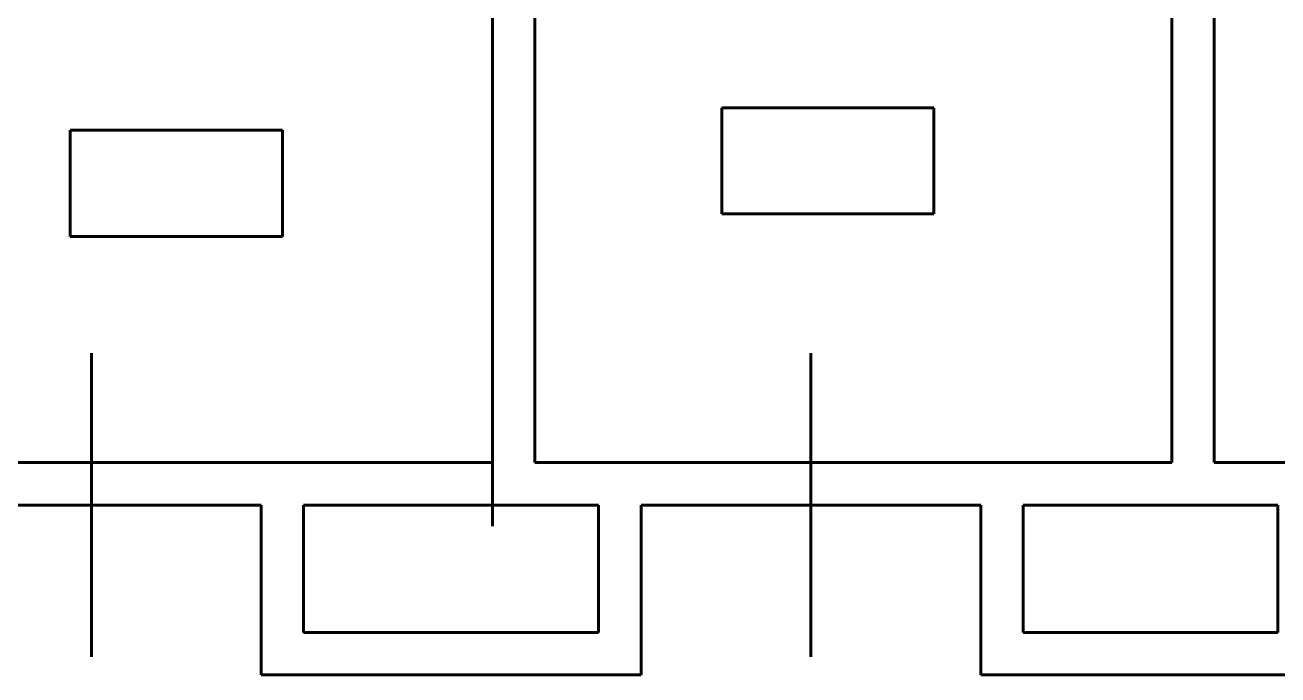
# Model space of a CAD drawing. Extents: x 0 to 297, y 0 to 292.
# Drawn here: x 176.59 to 191.35, y 100.36 to 108.01 of the extents above; entities that cross this region are included whole.
import ezdxf

# ---------------------------------------------------------------- set-up
doc = ezdxf.new("R2010")
doc.units = 0
doc.header["$MEASUREMENT"] = 0
doc.linetypes.add('K5LT_BASIC', pattern=[0])
doc.layers.add('Системный слой', color=7, linetype='Continuous')

# ---------------------------------------------------------------- blocks, each defined once
blk = doc.blocks.new('*U')
at = {"layer": 'Системный слой', "linetype": 'K5LT_BASIC', "lineweight": 60}
for p, q in [((187.299, 107.035), (184.799, 107.035)), ((184.799, 107.035), (184.799, 105.785)), ((187.299, 105.785), (187.299, 107.035)), ((179.626, 106.77), (177.126, 106.77)), ((177.126, 106.77), (177.126, 105.52)), ((179.626, 105.52), (179.626, 106.77)), ((184.799, 105.785), (187.299, 105.785)), ((177.126, 105.52), (179.626, 105.52))]:
    blk.add_line(p, q, dxfattribs=at)

msp = doc.modelspace()

# ---------------------------------------------------------------- linework, layer by layer
at = {"layer": 'Системный слой', "linetype": 'K5LT_BASIC', "lineweight": 60}
for p, q in [((182.1, 113.606), (182.1, 102.106)), ((182.6, 113.606), (182.6, 102.856)), ((190.1, 113.606), (190.1, 102.856)), ((190.6, 113.606), (190.6, 102.856)), ((182.1, 108.165), (182.1, 102.856)), ((177.375, 104.143), (177.375, 100.571)), ((185.85, 104.143), (185.85, 100.571)), ((182.1, 102.856), (174.6, 102.856)), ((190.1, 102.856), (182.6, 102.856)), ((191.85, 102.856), (190.6, 102.856)), ((179.375, 102.357), (175.375, 102.357)), ((179.375, 102.357), (179.375, 100.357)), ((179.875, 100.857), (179.875, 102.357)), ((183.35, 102.357), (179.875, 102.357)), ((183.35, 100.857), (183.35, 102.357)), ((187.85, 102.357), (183.85, 102.357)), ((183.85, 102.357), (183.85, 100.357)), ((187.85, 102.357), (187.85, 100.357)), ((188.35, 100.857), (188.35, 102.356)), ((191.35, 102.356), (188.35, 102.356)), ((191.35, 100.856), (191.35, 102.357)), ((191.35, 102.356), (191.35, 100.856)), ((179.875, 100.857), (183.35, 100.857)), ((188.35, 100.857), (191.35, 100.856)), ((191.35, 100.856), (189.85, 100.856)), ((183.85, 100.357), (179.375, 100.357)), ((187.85, 100.357), (191.85, 100.356))]:
    msp.add_line(p, q, dxfattribs=at)

# ---------------------------------------------------------------- block references
at = {"layer": 'Системный слой'}
msp.add_blockref('*U', (0, 0), dxfattribs=at)
msp.add_blockref('*U', (0, 0), dxfattribs=at)
msp.add_blockref('*U', (0, 0), dxfattribs=at)
msp.add_blockref('*U', (0, 0), dxfattribs=at)
msp.add_blockref('*U', (0, 0), dxfattribs=at)
msp.add_blockref('*U', (0, 0), dxfattribs=at)
msp.add_blockref('*U', (0, 0), dxfattribs=at)
msp.add_blockref('*U', (0, 0), dxfattribs=at)
msp.add_blockref('*U', (0, 0), dxfattribs=at)
msp.add_blockref('*U', (0, 0), dxfattribs=at)
msp.add_blockref('*U', (0, 0), dxfattribs=at)
msp.add_blockref('*U', (0, 0), dxfattribs=at)
msp.add_blockref('*U', (0, 0), dxfattribs=at)
msp.add_blockref('*U', (0, 0), dxfattribs=at)
msp.add_blockref('*U', (0, 0), dxfattribs=at)
msp.add_blockref('*U', (0, 0), dxfattribs=at)
msp.add_blockref('*U', (0, 0), dxfattribs=at)
msp.add_blockref('*U', (0, 0), dxfattribs=at)
msp.add_blockref('*U', (0, 0), dxfattribs=at)
msp.add_blockref('*U', (0, 0), dxfattribs=at)
msp.add_blockref('*U', (0, 0), dxfattribs=at)
msp.add_blockref('*U', (0, 0), dxfattribs=at)
msp.add_blockref('*U', (0, 0), dxfattribs=at)
msp.add_blockref('*U', (0, 0), dxfattribs=at)
msp.add_blockref('*U', (0, 0), dxfattribs=at)
msp.add_blockref('*U', (0, 0), dxfattribs=at)
msp.add_blockref('*U', (0, 0), dxfattribs=at)
msp.add_blockref('*U', (0, 0), dxfattribs=at)
msp.add_blockref('*U', (0, 0), dxfattribs=at)
msp.add_blockref('*U', (0, 0), dxfattribs=at)
msp.add_blockref('*U', (0, 0), dxfattribs=at)
msp.add_blockref('*U', (0, 0), dxfattribs=at)
msp.add_blockref('*U', (0, 0), dxfattribs=at)
msp.add_blockref('*U', (0, 0), dxfattribs=at)
msp.add_blockref('*U', (0, 0), dxfattribs=at)
msp.add_blockref('*U', (0, 0), dxfattribs=at)
msp.add_blockref('*U', (0, 0), dxfattribs=at)
msp.add_blockref('*U', (0, 0), dxfattribs=at)
msp.add_blockref('*U', (0, 0), dxfattribs=at)
msp.add_blockref('*U', (0, 0), dxfattribs=at)
msp.add_blockref('*U', (0, 0), dxfattribs=at)
msp.add_blockref('*U', (0, 0), dxfattribs=at)
msp.add_blockref('*U', (0, 0), dxfattribs=at)
msp.add_blockref('*U', (0, 0), dxfattribs=at)
msp.add_blockref('*U', (0, 0), dxfattribs=at)
msp.add_blockref('*U', (0, 0), dxfattribs=at)
msp.add_blockref('*U', (0, 0), dxfattribs=at)
msp.add_blockref('*U', (0, 0), dxfattribs=at)
msp.add_blockref('*U', (0, 0), dxfattribs=at)
msp.add_blockref('*U', (0, 0), dxfattribs=at)
msp.add_blockref('*U', (0, 0), dxfattribs=at)
msp.add_blockref('*U', (0, 0), dxfattribs=at)
msp.add_blockref('*U', (0, 0), dxfattribs=at)
msp.add_blockref('*U', (0, 0), dxfattribs=at)
msp.add_blockref('*U', (0, 0), dxfattribs=at)
msp.add_blockref('*U', (0, 0), dxfattribs=at)
msp.add_blockref('*U', (0, 0), dxfattribs=at)
msp.add_blockref('*U', (0, 0), dxfattribs=at)
msp.add_blockref('*U', (0, 0), dxfattribs=at)
msp.add_blockref('*U', (0, 0), dxfattribs=at)
msp.add_blockref('*U', (0, 0), dxfattribs=at)
msp.add_blockref('*U', (0, 0), dxfattribs=at)
msp.add_blockref('*U', (0, 0), dxfattribs=at)
msp.add_blockref('*U', (0, 0), dxfattribs=at)
msp.add_blockref('*U', (0, 0), dxfattribs=at)
msp.add_blockref('*U', (0, 0), dxfattribs=at)
msp.add_blockref('*U', (0, 0), dxfattribs=at)
msp.add_blockref('*U', (0, 0), dxfattribs=at)
msp.add_blockref('*U', (0, 0), dxfattribs=at)
msp.add_blockref('*U', (0, 0), dxfattribs=at)
msp.add_blockref('*U', (0, 0), dxfattribs=at)
msp.add_blockref('*U', (0, 0), dxfattribs=at)
msp.add_blockref('*U', (0, 0), dxfattribs=at)
msp.add_blockref('*U', (0, 0), dxfattribs=at)
msp.add_blockref('*U', (0, 0), dxfattribs=at)
msp.add_blockref('*U', (0, 0), dxfattribs=at)
msp.add_blockref('*U', (0, 0), dxfattribs=at)
msp.add_blockref('*U', (0, 0), dxfattribs=at)
msp.add_blockref('*U', (0, 0), dxfattribs=at)
msp.add_blockref('*U', (0, 0), dxfattribs=at)
msp.add_blockref('*U', (0, 0), dxfattribs=at)
msp.add_blockref('*U', (0, 0), dxfattribs=at)
msp.add_blockref('*U', (0, 0), dxfattribs=at)
msp.add_blockref('*U', (0, 0), dxfattribs=at)
msp.add_blockref('*U', (0, 0), dxfattribs=at)
msp.add_blockref('*U', (0, 0), dxfattribs=at)
msp.add_blockref('*U', (0, 0), dxfattribs=at)
msp.add_blockref('*U', (0, 0), dxfattribs=at)
msp.add_blockref('*U', (0, 0), dxfattribs=at)
msp.add_blockref('*U', (0, 0), dxfattribs=at)
msp.add_blockref('*U', (0, 0), dxfattribs=at)
msp.add_blockref('*U', (0, 0), dxfattribs=at)
msp.add_blockref('*U', (0, 0), dxfattribs=at)
msp.add_blockref('*U', (0, 0), dxfattribs=at)
msp.add_blockref('*U', (0, 0), dxfattribs=at)
msp.add_blockref('*U', (0, 0), dxfattribs=at)
msp.add_blockref('*U', (0, 0), dxfattribs=at)
msp.add_blockref('*U', (0, 0), dxfattribs=at)
msp.add_blockref('*U', (0, 0), dxfattribs=at)
msp.add_blockref('*U', (0, 0), dxfattribs=at)
msp.add_blockref('*U', (0, 0), dxfattribs=at)
msp.add_blockref('*U', (0, 0), dxfattribs=at)
msp.add_blockref('*U', (0, 0), dxfattribs=at)
msp.add_blockref('*U', (0, 0), dxfattribs=at)
msp.add_blockref('*U', (0, 0), dxfattribs=at)
msp.add_blockref('*U', (0, 0), dxfattribs=at)
msp.add_blockref('*U', (0, 0), dxfattribs=at)
msp.add_blockref('*U', (0, 0), dxfattribs=at)
msp.add_blockref('*U', (0, 0), dxfattribs=at)
msp.add_blockref('*U', (0, 0), dxfattribs=at)
msp.add_blockref('*U', (0, 0), dxfattribs=at)
msp.add_blockref('*U', (0, 0), dxfattribs=at)
msp.add_blockref('*U', (0, 0), dxfattribs=at)
msp.add_blockref('*U', (0, 0), dxfattribs=at)
msp.add_blockref('*U', (0, 0), dxfattribs=at)
msp.add_blockref('*U', (0, 0), dxfattribs=at)
msp.add_blockref('*U', (0, 0), dxfattribs=at)
msp.add_blockref('*U', (0, 0), dxfattribs=at)
msp.add_blockref('*U', (0, 0), dxfattribs=at)
msp.add_blockref('*U', (0, 0), dxfattribs=at)
msp.add_blockref('*U', (0, 0), dxfattribs=at)
msp.add_blockref('*U', (0, 0), dxfattribs=at)
msp.add_blockref('*U', (0, 0), dxfattribs=at)
msp.add_blockref('*U', (0, 0), dxfattribs=at)
msp.add_blockref('*U', (0, 0), dxfattribs=at)
msp.add_blockref('*U', (0, 0), dxfattribs=at)
msp.add_blockref('*U', (0, 0), dxfattribs=at)
msp.add_blockref('*U', (0, 0), dxfattribs=at)
msp.add_blockref('*U', (0, 0), dxfattribs=at)
msp.add_blockref('*U', (0, 0), dxfattribs=at)
msp.add_blockref('*U', (0, 0), dxfattribs=at)
msp.add_blockref('*U', (0, 0), dxfattribs=at)
msp.add_blockref('*U', (0, 0), dxfattribs=at)
msp.add_blockref('*U', (0, 0), dxfattribs=at)
msp.add_blockref('*U', (0, 0), dxfattribs=at)
msp.add_blockref('*U', (0, 0), dxfattribs=at)
msp.add_blockref('*U', (0, 0), dxfattribs=at)
msp.add_blockref('*U', (0, 0), dxfattribs=at)
msp.add_blockref('*U', (0, 0), dxfattribs=at)
msp.add_blockref('*U', (0, 0), dxfattribs=at)
msp.add_blockref('*U', (0, 0), dxfattribs=at)
msp.add_blockref('*U', (0, 0), dxfattribs=at)
msp.add_blockref('*U', (0, 0), dxfattribs=at)
msp.add_blockref('*U', (0, 0), dxfattribs=at)
msp.add_blockref('*U', (0, 0), dxfattribs=at)
msp.add_blockref('*U', (0, 0), dxfattribs=at)
msp.add_blockref('*U', (0, 0), dxfattribs=at)
msp.add_blockref('*U', (0, 0), dxfattribs=at)
msp.add_blockref('*U', (0, 0), dxfattribs=at)
msp.add_blockref('*U', (0, 0), dxfattribs=at)
msp.add_blockref('*U', (0, 0), dxfattribs=at)
msp.add_blockref('*U', (0, 0), dxfattribs=at)
msp.add_blockref('*U', (0, 0), dxfattribs=at)
msp.add_blockref('*U', (0, 0), dxfattribs=at)
msp.add_blockref('*U', (0, 0), dxfattribs=at)
msp.add_blockref('*U', (0, 0), dxfattribs=at)
msp.add_blockref('*U', (0, 0), dxfattribs=at)
msp.add_blockref('*U', (0, 0), dxfattribs=at)
msp.add_blockref('*U', (0, 0), dxfattribs=at)
msp.add_blockref('*U', (0, 0), dxfattribs=at)
msp.add_blockref('*U', (0, 0), dxfattribs=at)
msp.add_blockref('*U', (0, 0), dxfattribs=at)
msp.add_blockref('*U', (0, 0), dxfattribs=at)
msp.add_blockref('*U', (0, 0), dxfattribs=at)
msp.add_blockref('*U', (0, 0), dxfattribs=at)
msp.add_blockref('*U', (0, 0), dxfattribs=at)
msp.add_blockref('*U', (0, 0), dxfattribs=at)
msp.add_blockref('*U', (0, 0), dxfattribs=at)
msp.add_blockref('*U', (0, 0), dxfattribs=at)
msp.add_blockref('*U', (0, 0), dxfattribs=at)
msp.add_blockref('*U', (0, 0), dxfattribs=at)
msp.add_blockref('*U', (0, 0), dxfattribs=at)
msp.add_blockref('*U', (0, 0), dxfattribs=at)
msp.add_blockref('*U', (0, 0), dxfattribs=at)
msp.add_blockref('*U', (0, 0), dxfattribs=at)
msp.add_blockref('*U', (0, 0), dxfattribs=at)
msp.add_blockref('*U', (0, 0), dxfattribs=at)
msp.add_blockref('*U', (0, 0), dxfattribs=at)
msp.add_blockref('*U', (0, 0), dxfattribs=at)
msp.add_blockref('*U', (0, 0), dxfattribs=at)
msp.add_blockref('*U', (0, 0), dxfattribs=at)
msp.add_blockref('*U', (0, 0), dxfattribs=at)
msp.add_blockref('*U', (0, 0), dxfattribs=at)
msp.add_blockref('*U', (0, 0), dxfattribs=at)
msp.add_blockref('*U', (0, 0), dxfattribs=at)
msp.add_blockref('*U', (0, 0), dxfattribs=at)
msp.add_blockref('*U', (0, 0), dxfattribs=at)
msp.add_blockref('*U', (0, 0), dxfattribs=at)
msp.add_blockref('*U', (0, 0), dxfattribs=at)
msp.add_blockref('*U', (0, 0), dxfattribs=at)
msp.add_blockref('*U', (0, 0), dxfattribs=at)
msp.add_blockref('*U', (0, 0), dxfattribs=at)
msp.add_blockref('*U', (0, 0), dxfattribs=at)
msp.add_blockref('*U', (0, 0), dxfattribs=at)
msp.add_blockref('*U', (0, 0), dxfattribs=at)
msp.add_blockref('*U', (0, 0), dxfattribs=at)
msp.add_blockref('*U', (0, 0), dxfattribs=at)
msp.add_blockref('*U', (0, 0), dxfattribs=at)
msp.add_blockref('*U', (0, 0), dxfattribs=at)
msp.add_blockref('*U', (0, 0), dxfattribs=at)
msp.add_blockref('*U', (0, 0), dxfattribs=at)
msp.add_blockref('*U', (0, 0), dxfattribs=at)
msp.add_blockref('*U', (0, 0), dxfattribs=at)
msp.add_blockref('*U', (0, 0), dxfattribs=at)
msp.add_blockref('*U', (0, 0), dxfattribs=at)
msp.add_blockref('*U', (0, 0), dxfattribs=at)
msp.add_blockref('*U', (0, 0), dxfattribs=at)
msp.add_blockref('*U', (0, 0), dxfattribs=at)
msp.add_blockref('*U', (0, 0), dxfattribs=at)
msp.add_blockref('*U', (0, 0), dxfattribs=at)
msp.add_blockref('*U', (0, 0), dxfattribs=at)
msp.add_blockref('*U', (0, 0), dxfattribs=at)
msp.add_blockref('*U', (0, 0), dxfattribs=at)
msp.add_blockref('*U', (0, 0), dxfattribs=at)
msp.add_blockref('*U', (0, 0), dxfattribs=at)
msp.add_blockref('*U', (0, 0), dxfattribs=at)
msp.add_blockref('*U', (0, 0), dxfattribs=at)
msp.add_blockref('*U', (0, 0), dxfattribs=at)
msp.add_blockref('*U', (0, 0), dxfattribs=at)
msp.add_blockref('*U', (0, 0), dxfattribs=at)
msp.add_blockref('*U', (0, 0), dxfattribs=at)
msp.add_blockref('*U', (0, 0), dxfattribs=at)
msp.add_blockref('*U', (0, 0), dxfattribs=at)
msp.add_blockref('*U', (0, 0), dxfattribs=at)
msp.add_blockref('*U', (0, 0), dxfattribs=at)
msp.add_blockref('*U', (0, 0), dxfattribs=at)
msp.add_blockref('*U', (0, 0), dxfattribs=at)
msp.add_blockref('*U', (0, 0), dxfattribs=at)
msp.add_blockref('*U', (0, 0), dxfattribs=at)
msp.add_blockref('*U', (0, 0), dxfattribs=at)
msp.add_blockref('*U', (0, 0), dxfattribs=at)
msp.add_blockref('*U', (0, 0), dxfattribs=at)
msp.add_blockref('*U', (0, 0), dxfattribs=at)
msp.add_blockref('*U', (0, 0), dxfattribs=at)
msp.add_blockref('*U', (0, 0), dxfattribs=at)
msp.add_blockref('*U', (0, 0), dxfattribs=at)
msp.add_blockref('*U', (0, 0), dxfattribs=at)
msp.add_blockref('*U', (0, 0), dxfattribs=at)
msp.add_blockref('*U', (0, 0), dxfattribs=at)
msp.add_blockref('*U', (0, 0), dxfattribs=at)
msp.add_blockref('*U', (0, 0), dxfattribs=at)
msp.add_blockref('*U', (0, 0), dxfattribs=at)
msp.add_blockref('*U', (0, 0), dxfattribs=at)
msp.add_blockref('*U', (0, 0), dxfattribs=at)
msp.add_blockref('*U', (0, 0), dxfattribs=at)
msp.add_blockref('*U', (0, 0), dxfattribs=at)
msp.add_blockref('*U', (0, 0), dxfattribs=at)
msp.add_blockref('*U', (0, 0), dxfattribs=at)
msp.add_blockref('*U', (0, 0), dxfattribs=at)
msp.add_blockref('*U', (0, 0), dxfattribs=at)
msp.add_blockref('*U', (0, 0), dxfattribs=at)
msp.add_blockref('*U', (0, 0), dxfattribs=at)
msp.add_blockref('*U', (0, 0), dxfattribs=at)
msp.add_blockref('*U', (0, 0), dxfattribs=at)
msp.add_blockref('*U', (0, 0), dxfattribs=at)
msp.add_blockref('*U', (0, 0), dxfattribs=at)
msp.add_blockref('*U', (0, 0), dxfattribs=at)
msp.add_blockref('*U', (0, 0), dxfattribs=at)
msp.add_blockref('*U', (0, 0), dxfattribs=at)
msp.add_blockref('*U', (0, 0), dxfattribs=at)
msp.add_blockref('*U', (0, 0), dxfattribs=at)
msp.add_blockref('*U', (0, 0), dxfattribs=at)
msp.add_blockref('*U', (0, 0), dxfattribs=at)
msp.add_blockref('*U', (0, 0), dxfattribs=at)
msp.add_blockref('*U', (0, 0), dxfattribs=at)
msp.add_blockref('*U', (0, 0), dxfattribs=at)
msp.add_blockref('*U', (0, 0), dxfattribs=at)
msp.add_blockref('*U', (0, 0), dxfattribs=at)
msp.add_blockref('*U', (0, 0), dxfattribs=at)
msp.add_blockref('*U', (0, 0), dxfattribs=at)
msp.add_blockref('*U', (0, 0), dxfattribs=at)
msp.add_blockref('*U', (0, 0), dxfattribs=at)
msp.add_blockref('*U', (0, 0), dxfattribs=at)
msp.add_blockref('*U', (0, 0), dxfattribs=at)
msp.add_blockref('*U', (0, 0), dxfattribs=at)
msp.add_blockref('*U', (0, 0), dxfattribs=at)
msp.add_blockref('*U', (0, 0), dxfattribs=at)
msp.add_blockref('*U', (0, 0), dxfattribs=at)
msp.add_blockref('*U', (0, 0), dxfattribs=at)
msp.add_blockref('*U', (0, 0), dxfattribs=at)
msp.add_blockref('*U', (0, 0), dxfattribs=at)
msp.add_blockref('*U', (0, 0), dxfattribs=at)
msp.add_blockref('*U', (0, 0), dxfattribs=at)
msp.add_blockref('*U', (0, 0), dxfattribs=at)
msp.add_blockref('*U', (0, 0), dxfattribs=at)
msp.add_blockref('*U', (0, 0), dxfattribs=at)
msp.add_blockref('*U', (0, 0), dxfattribs=at)
msp.add_blockref('*U', (0, 0), dxfattribs=at)
msp.add_blockref('*U', (0, 0), dxfattribs=at)
msp.add_blockref('*U', (0, 0), dxfattribs=at)
msp.add_blockref('*U', (0, 0), dxfattribs=at)
msp.add_blockref('*U', (0, 0), dxfattribs=at)
msp.add_blockref('*U', (0, 0), dxfattribs=at)
msp.add_blockref('*U', (0, 0), dxfattribs=at)
msp.add_blockref('*U', (0, 0), dxfattribs=at)
msp.add_blockref('*U', (0, 0), dxfattribs=at)
msp.add_blockref('*U', (0, 0), dxfattribs=at)
msp.add_blockref('*U', (0, 0), dxfattribs=at)
msp.add_blockref('*U', (0, 0), dxfattribs=at)
msp.add_blockref('*U', (0, 0), dxfattribs=at)
msp.add_blockref('*U', (0, 0), dxfattribs=at)
msp.add_blockref('*U', (0, 0), dxfattribs=at)
msp.add_blockref('*U', (0, 0), dxfattribs=at)
msp.add_blockref('*U', (0, 0), dxfattribs=at)
msp.add_blockref('*U', (0, 0), dxfattribs=at)

doc.saveas('drawing.dxf')
